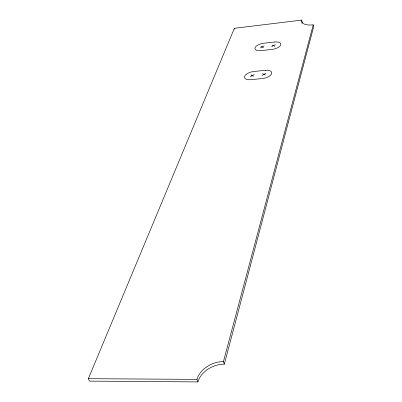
<?xml version="1.0" encoding="UTF-8"?>
<svg xmlns="http://www.w3.org/2000/svg" width="402" height="402" viewBox="0 0 402 402"><rect width="100%" height="100%" fill="white"/><g stroke="black" fill="none" stroke-linecap="round" stroke-linejoin="round"><path stroke-width="0.6" d="M224.321 364.147L313.645 26.859L313.238 24.834A13.638 5.899 -12.5 0 1 301.721 20.1L234.361 28.296L88.355 378.699L89.53 381.126L197.905 381.9A23.17 17.286 -22.8 0 1 224.321 364.147L223.437 361.604L313.238 24.834M261.993 75.435L265.923 73.31M250.23 76.656L254.164 74.531M271.586 46.652L275.3 44.687M260.38 47.928L264.099 45.964M88.355 378.699L196.94 379.372A23.226 17.271 -22.8 0 1 223.437 361.604M272.119 45.049L274.772 46.295M260.948 46.325L263.541 47.567M262.586 73.656L265.34 75.089M250.858 74.878L253.546 76.31M196.94 379.372L197.905 381.9M234.361 28.296L234.612 29.266M301.721 20.1L302.138 22.095A13.618 5.919 -12.5 0 0 302.038 23.291M274.656 42.004L263.521 43.285A7.548 3.397 -14.1 0 0 254.999 47.793A7.548 3.397 -14.1 0 0 260.943 50.652L272.214 49.386A7.583 3.422 -13.8 0 0 280.767 44.863A7.583 3.422 -13.8 0 0 274.656 42.004M265.305 70.305L253.622 71.536A7.939 3.774 -14.5 0 0 244.602 76.41A7.939 3.774 -14.5 0 0 250.758 79.707L262.596 78.496A7.98 3.804 -14.1 0 0 271.646 73.601A7.98 3.804 -14.1 0 0 265.305 70.305"/></g></svg>
